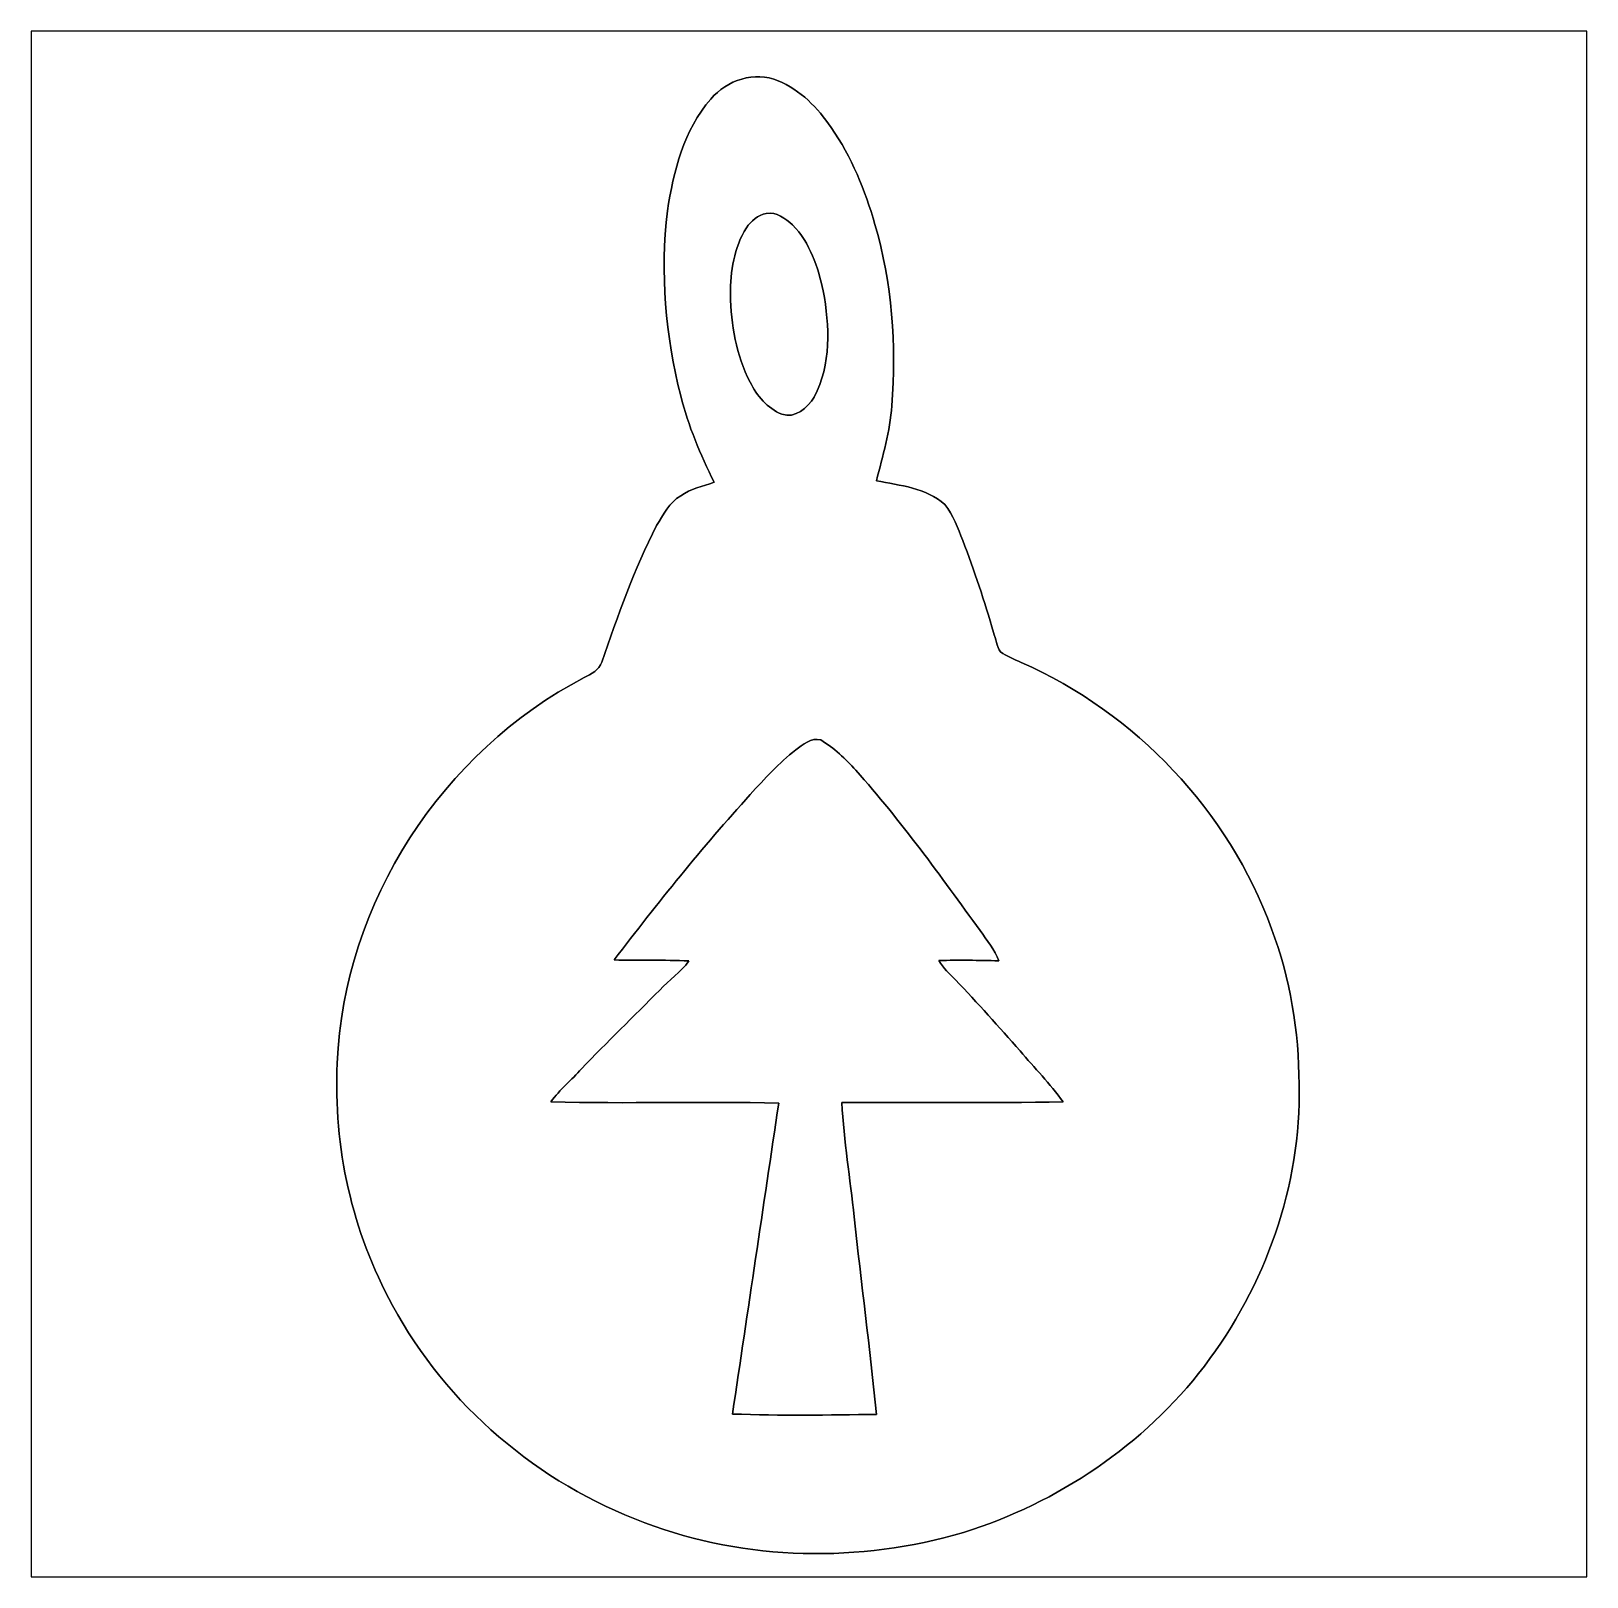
# Model space of a CAD drawing. Header units: centimetres. Extents: x -16.8 to 16.8, y -16.7 to 16.7.
import ezdxf

# ---------------------------------------------------------------- set-up
doc = ezdxf.new("R2010")
doc.units = ezdxf.units.CM
doc.header["$MEASUREMENT"] = 0
doc.layers.add('Layer 1', color=7, linetype='Continuous')

msp = doc.modelspace()

# ---------------------------------------------------------------- linework, layer by layer
at = {"layer": 'Layer 1', "color": 7}
for points, knots in [([(-16.77458, 16.66875), (-16.77458, 16.66875), (16.77458, 16.66875), (16.77458, 16.66875), (16.77458, 16.66875), (16.77458, 16.66875), (16.77458, -16.66875), (16.77458, -16.66875), (16.77458, -16.66875), (16.77458, -16.66875), (-16.77458, -16.66875), (-16.77458, -16.66875), (-16.77458, -16.66875), (-16.77458, -16.66875), (-16.77458, 16.66875), (-16.77458, 16.66875), (-16.77458, 16.66875), (-16.77458, 16.66875), (-16.77458, 16.66875), (-16.77458, 16.66875)], [0, 0, 0, 0, 0.16666667, 0.16666667, 0.16666667, 0.16666667, 0.33333333, 0.33333333, 0.33333333, 0.33333333, 0.5, 0.5, 0.5, 0.5, 0.66666667, 0.66666667, 0.66666667, 0.66666667, 1, 1, 1, 1]), ([(-2.11737, 15.20437), (-2.70298, 14.5348), (-2.92135, 13.64615), (-3.05329, 12.78996), (-3.05329, 12.78996), (-3.21381, 11.45928), (-3.09457, 10.10038), (-2.76578, 8.80357), (-2.76578, 8.80357), (-2.60491, 8.1534), (-2.33927, 7.53745), (-2.04646, 6.93773), (-2.04646, 6.93773), (-2.29129, 6.85447), (-2.55376, 6.80156), (-2.76648, 6.64527), (-2.76648, 6.64527), (-3.01343, 6.50452), (-3.14466, 6.23676), (-3.28577, 6.00322), (-3.28577, 6.00322), (-3.76873, 5.0606), (-4.12538, 4.06012), (-4.47075, 3.06105), (-4.47075, 3.06105), (-4.52226, 2.88572), (-4.69583, 2.80141), (-4.84646, 2.72733), (-4.84646, 2.72733), (-7.9054, 1.13348), (-10.03864, -2.13254), (-10.17376, -5.59118), (-10.17376, -5.59118), (-10.25913, -7.39775), (-9.85344, -9.22761), (-8.98137, -10.81405), (-8.98137, -10.81405), (-7.81826, -12.96846), (-5.8353, -14.65474), (-3.54154, -15.5), (-3.54154, -15.5), (-1.35855, -16.32938), (1.09855, -16.3703), (3.33163, -15.71061), (3.33163, -15.71061), (5.37139, -15.0749), (7.22136, -13.82183), (8.52523, -12.12391), (8.52523, -12.12391), (9.84179, -10.39601), (10.61367, -8.23101), (10.56922, -6.05014), (10.56922, -6.05014), (10.56358, -4.9082), (10.3819, -3.76061), (9.97514, -2.69099), (9.97514, -2.69099), (9.0491, -0.15099), (7.04532, 1.96462), (4.57412, 3.05435), (4.57412, 3.05435), (4.42136, 3.12244), (4.26473, 3.18523), (4.12644, 3.27978), (4.12644, 3.27978), (4.04601, 3.40536), (4.02837, 3.56023), (3.97792, 3.69817), (3.97792, 3.69817), (3.78777, 4.36986), (3.5627, 5.03061), (3.31717, 5.6836), (3.31717, 5.6836), (3.21134, 5.95207), (3.11397, 6.23147), (2.92735, 6.45654), (2.92735, 6.45654), (2.52765, 6.82237), (1.96215, 6.86682), (1.45556, 6.97265), (1.45556, 6.97265), (1.58679, 7.50676), (1.74731, 8.03734), (1.78788, 8.58837), (1.78788, 8.58837), (1.8856, 9.9), (1.79246, 11.23491), (1.42205, 12.50068), (1.42205, 12.50068), (1.20474, 13.23411), (0.92534, 13.96224), (0.4766, 14.58771), (0.4766, 14.58771), (0.19438, 15.01422), (-0.18768, 15.39663), (-0.66358, 15.59807), (-0.66358, 15.59807), (-1.1744, 15.81503), (-1.76918, 15.61147), (-2.11737, 15.20437)], [0, 0, 0, 0, 0.03846154, 0.03846154, 0.03846154, 0.03846154, 0.07692308, 0.07692308, 0.07692308, 0.07692308, 0.11538462, 0.11538462, 0.11538462, 0.11538462, 0.15384615, 0.15384615, 0.15384615, 0.15384615, 0.19230769, 0.19230769, 0.19230769, 0.19230769, 0.23076923, 0.23076923, 0.23076923, 0.23076923, 0.26923077, 0.26923077, 0.26923077, 0.26923077, 0.30769231, 0.30769231, 0.30769231, 0.30769231, 0.34615385, 0.34615385, 0.34615385, 0.34615385, 0.38461538, 0.38461538, 0.38461538, 0.38461538, 0.42307692, 0.42307692, 0.42307692, 0.42307692, 0.46153846, 0.46153846, 0.46153846, 0.46153846, 0.5, 0.5, 0.5, 0.5, 0.53846154, 0.53846154, 0.53846154, 0.53846154, 0.57692308, 0.57692308, 0.57692308, 0.57692308, 0.61538462, 0.61538462, 0.61538462, 0.61538462, 0.65384615, 0.65384615, 0.65384615, 0.65384615, 0.69230769, 0.69230769, 0.69230769, 0.69230769, 0.73076923, 0.73076923, 0.73076923, 0.73076923, 0.76923077, 0.76923077, 0.76923077, 0.76923077, 0.80769231, 0.80769231, 0.80769231, 0.80769231, 0.84615385, 0.84615385, 0.84615385, 0.84615385, 0.88461538, 0.88461538, 0.88461538, 0.88461538, 0.92307692, 0.92307692, 0.92307692, 0.92307692, 1, 1, 1, 1]), ([(-0.9204, 12.73351), (-0.69497, 12.78043), (-0.51223, 12.62027), (-0.35313, 12.48833), (-0.35313, 12.48833), (0.02293, 12.10804), (0.19685, 11.57499), (0.30621, 11.06382), (0.30621, 11.06382), (0.44521, 10.30676), (0.48295, 9.47561), (0.11254, 8.77641), (0.11254, 8.77641), (-0.02858, 8.54322), (-0.29492, 8.30792), (-0.58773, 8.40458), (-0.58773, 8.40458), (-0.89288, 8.53722), (-1.12501, 8.80463), (-1.27071, 9.0992), (-1.27071, 9.0992), (-1.57233, 9.67916), (-1.67922, 10.34168), (-1.69616, 10.98903), (-1.69616, 10.98903), (-1.69298, 11.48362), (-1.61643, 12.00115), (-1.35114, 12.42801), (-1.35114, 12.42801), (-1.24425, 12.56877), (-1.10278, 12.70776), (-0.9204, 12.73351)], [0, 0, 0, 0, 0.11111111, 0.11111111, 0.11111111, 0.11111111, 0.22222222, 0.22222222, 0.22222222, 0.22222222, 0.33333333, 0.33333333, 0.33333333, 0.33333333, 0.44444444, 0.44444444, 0.44444444, 0.44444444, 0.55555556, 0.55555556, 0.55555556, 0.55555556, 0.66666667, 0.66666667, 0.66666667, 0.66666667, 0.77777778, 0.77777778, 0.77777778, 0.77777778, 1, 1, 1, 1]), ([(-0.2861, 1.16734), (-0.12982, 1.27212), (0.04233, 1.44357), (0.25224, 1.38112), (0.25224, 1.38112), (0.54116, 1.21144), (0.78528, 0.97437), (1.01036, 0.72778), (1.01036, 0.72778), (1.9812, -0.36301), (2.83633, -1.54905), (3.69006, -2.73156), (3.69006, -2.73156), (3.83575, -2.93899), (4.00438, -3.13972), (4.09046, -3.38208), (4.09046, -3.38208), (3.66148, -3.37256), (3.23215, -3.36268), (2.80317, -3.37714), (2.80317, -3.37714), (2.89207, -3.53801), (3.03107, -3.66113), (3.1563, -3.79307), (3.1563, -3.79307), (3.64067, -4.28625), (4.08799, -4.8133), (4.5533, -5.32377), (4.5533, -5.32377), (4.86022, -5.69207), (5.20241, -6.03215), (5.47864, -6.42514), (5.47864, -6.42514), (3.88761, -6.45548), (2.29623, -6.42867), (0.7052, -6.4389), (0.7052, -6.4389), (0.75424, -7.26475), (0.88794, -8.08355), (0.97331, -8.90623), (0.97331, -8.90623), (1.13065, -10.32581), (1.31022, -11.74327), (1.45768, -13.1639), (1.45768, -13.1639), (0.42263, -13.17943), (-0.61383, -13.19495), (-1.64818, -13.15579), (-1.64818, -13.15579), (-1.32115, -10.92024), (-0.98178, -8.68645), (-0.6537, -6.45125), (-0.6537, -6.45125), (-2.29059, -6.40927), (-3.92889, -6.47065), (-5.56542, -6.4202), (-5.56542, -6.4202), (-5.37316, -6.1595), (-5.12022, -5.95348), (-4.90608, -5.71182), (-4.90608, -5.71182), (-4.35539, -5.13433), (-3.78001, -4.58047), (-3.2198, -4.01214), (-3.2198, -4.01214), (-3.01519, -3.79801), (-2.76613, -3.62585), (-2.58939, -3.38561), (-2.58939, -3.38561), (-3.12596, -3.36162), (-3.66324, -3.3722), (-4.20017, -3.36303), (-4.20017, -3.36303), (-3.26954, -2.13572), (-2.29941, -0.93592), (-1.26541, 0.20638), (-1.26541, 0.20638), (-0.95956, 0.54645), (-0.64347, 0.88089), (-0.2861, 1.16734)], [0, 0, 0, 0, 0.04761905, 0.04761905, 0.04761905, 0.04761905, 0.0952381, 0.0952381, 0.0952381, 0.0952381, 0.14285714, 0.14285714, 0.14285714, 0.14285714, 0.19047619, 0.19047619, 0.19047619, 0.19047619, 0.23809524, 0.23809524, 0.23809524, 0.23809524, 0.28571429, 0.28571429, 0.28571429, 0.28571429, 0.33333333, 0.33333333, 0.33333333, 0.33333333, 0.38095238, 0.38095238, 0.38095238, 0.38095238, 0.42857143, 0.42857143, 0.42857143, 0.42857143, 0.47619048, 0.47619048, 0.47619048, 0.47619048, 0.52380952, 0.52380952, 0.52380952, 0.52380952, 0.57142857, 0.57142857, 0.57142857, 0.57142857, 0.61904762, 0.61904762, 0.61904762, 0.61904762, 0.66666667, 0.66666667, 0.66666667, 0.66666667, 0.71428571, 0.71428571, 0.71428571, 0.71428571, 0.76190476, 0.76190476, 0.76190476, 0.76190476, 0.80952381, 0.80952381, 0.80952381, 0.80952381, 0.85714286, 0.85714286, 0.85714286, 0.85714286, 0.9047619, 0.9047619, 0.9047619, 0.9047619, 1, 1, 1, 1])]:
    msp.add_open_spline(points, degree=3, knots=knots, dxfattribs=at)
at = {"layer": 'Layer 1', "color": 250}
for points, knots in [([(-2.11737, 15.20437), (-1.76918, 15.61147), (-1.1744, 15.81503), (-0.66358, 15.59807), (-0.66358, 15.59807), (-0.18768, 15.39663), (0.19438, 15.01422), (0.4766, 14.58771), (0.4766, 14.58771), (0.92534, 13.96224), (1.20474, 13.23411), (1.42205, 12.50068), (1.42205, 12.50068), (1.79246, 11.23491), (1.8856, 9.9), (1.78788, 8.58837), (1.78788, 8.58837), (1.74731, 8.03734), (1.58679, 7.50676), (1.45556, 6.97265), (1.45556, 6.97265), (1.96215, 6.86682), (2.52765, 6.82237), (2.92735, 6.45654), (2.92735, 6.45654), (3.11397, 6.23147), (3.21134, 5.95207), (3.31717, 5.6836), (3.31717, 5.6836), (3.5627, 5.03061), (3.78777, 4.36986), (3.97792, 3.69817), (3.97792, 3.69817), (4.02837, 3.56023), (4.04601, 3.40536), (4.12644, 3.27978), (4.12644, 3.27978), (4.26473, 3.18523), (4.42136, 3.12244), (4.57412, 3.05435), (4.57412, 3.05435), (7.04532, 1.96462), (9.0491, -0.15099), (9.97514, -2.69099), (9.97514, -2.69099), (10.3819, -3.76061), (10.56358, -4.9082), (10.56922, -6.05014), (10.56922, -6.05014), (10.61367, -8.23101), (9.84179, -10.39601), (8.52523, -12.12391), (8.52523, -12.12391), (7.22136, -13.82183), (5.37139, -15.0749), (3.33163, -15.71061), (3.33163, -15.71061), (1.09855, -16.3703), (-1.35855, -16.32938), (-3.54154, -15.5), (-3.54154, -15.5), (-5.8353, -14.65474), (-7.81826, -12.96846), (-8.98137, -10.81405), (-8.98137, -10.81405), (-9.85344, -9.22761), (-10.25913, -7.39775), (-10.17376, -5.59118), (-10.17376, -5.59118), (-10.03864, -2.13254), (-7.9054, 1.13348), (-4.84646, 2.72733), (-4.84646, 2.72733), (-4.69583, 2.80141), (-4.52226, 2.88572), (-4.47075, 3.06105), (-4.47075, 3.06105), (-4.12538, 4.06012), (-3.76873, 5.0606), (-3.28577, 6.00322), (-3.28577, 6.00322), (-3.14466, 6.23676), (-3.01343, 6.50452), (-2.76648, 6.64527), (-2.76648, 6.64527), (-2.55376, 6.80156), (-2.29129, 6.85447), (-2.04646, 6.93773), (-2.04646, 6.93773), (-2.33927, 7.53745), (-2.60491, 8.1534), (-2.76578, 8.80357), (-2.76578, 8.80357), (-3.09457, 10.10038), (-3.21381, 11.45928), (-3.05329, 12.78996), (-3.05329, 12.78996), (-2.92135, 13.64615), (-2.70298, 14.5348), (-2.11737, 15.20437), (-2.11737, 15.20437), (-2.11737, 15.20437), (-2.11737, 15.20437), (-2.11737, 15.20437)], [0, 0, 0, 0, 0.03703704, 0.03703704, 0.03703704, 0.03703704, 0.07407407, 0.07407407, 0.07407407, 0.07407407, 0.11111111, 0.11111111, 0.11111111, 0.11111111, 0.14814815, 0.14814815, 0.14814815, 0.14814815, 0.18518519, 0.18518519, 0.18518519, 0.18518519, 0.22222222, 0.22222222, 0.22222222, 0.22222222, 0.25925926, 0.25925926, 0.25925926, 0.25925926, 0.2962963, 0.2962963, 0.2962963, 0.2962963, 0.33333333, 0.33333333, 0.33333333, 0.33333333, 0.37037037, 0.37037037, 0.37037037, 0.37037037, 0.40740741, 0.40740741, 0.40740741, 0.40740741, 0.44444444, 0.44444444, 0.44444444, 0.44444444, 0.48148148, 0.48148148, 0.48148148, 0.48148148, 0.51851852, 0.51851852, 0.51851852, 0.51851852, 0.55555556, 0.55555556, 0.55555556, 0.55555556, 0.59259259, 0.59259259, 0.59259259, 0.59259259, 0.62962963, 0.62962963, 0.62962963, 0.62962963, 0.66666667, 0.66666667, 0.66666667, 0.66666667, 0.7037037, 0.7037037, 0.7037037, 0.7037037, 0.74074074, 0.74074074, 0.74074074, 0.74074074, 0.77777778, 0.77777778, 0.77777778, 0.77777778, 0.81481481, 0.81481481, 0.81481481, 0.81481481, 0.85185185, 0.85185185, 0.85185185, 0.85185185, 0.88888889, 0.88888889, 0.88888889, 0.88888889, 0.92592593, 0.92592593, 0.92592593, 0.92592593, 1, 1, 1, 1]), ([(-0.9204, 12.73351), (-1.10278, 12.70776), (-1.24425, 12.56877), (-1.35114, 12.42801), (-1.35114, 12.42801), (-1.61643, 12.00115), (-1.69298, 11.48362), (-1.69616, 10.98903), (-1.69616, 10.98903), (-1.67922, 10.34168), (-1.57233, 9.67916), (-1.27071, 9.0992), (-1.27071, 9.0992), (-1.12501, 8.80463), (-0.89288, 8.53722), (-0.58773, 8.40458), (-0.58773, 8.40458), (-0.29492, 8.30792), (-0.02858, 8.54322), (0.11254, 8.77641), (0.11254, 8.77641), (0.48295, 9.47561), (0.44521, 10.30676), (0.30621, 11.06382), (0.30621, 11.06382), (0.19685, 11.57499), (0.02293, 12.10804), (-0.35313, 12.48833), (-0.35313, 12.48833), (-0.51223, 12.62027), (-0.69497, 12.78043), (-0.9204, 12.73351), (-0.9204, 12.73351), (-0.9204, 12.73351), (-0.9204, 12.73351), (-0.9204, 12.73351)], [0, 0, 0, 0, 0.1, 0.1, 0.1, 0.1, 0.2, 0.2, 0.2, 0.2, 0.3, 0.3, 0.3, 0.3, 0.4, 0.4, 0.4, 0.4, 0.5, 0.5, 0.5, 0.5, 0.6, 0.6, 0.6, 0.6, 0.7, 0.7, 0.7, 0.7, 0.8, 0.8, 0.8, 0.8, 1, 1, 1, 1]), ([(-0.2861, 1.16734), (-0.64347, 0.88089), (-0.95956, 0.54645), (-1.26541, 0.20638), (-1.26541, 0.20638), (-2.29941, -0.93592), (-3.26954, -2.13572), (-4.20017, -3.36303), (-4.20017, -3.36303), (-3.66324, -3.3722), (-3.12596, -3.36162), (-2.58939, -3.38561), (-2.58939, -3.38561), (-2.76613, -3.62585), (-3.01519, -3.79801), (-3.2198, -4.01214), (-3.2198, -4.01214), (-3.78001, -4.58047), (-4.35539, -5.13433), (-4.90608, -5.71182), (-4.90608, -5.71182), (-5.12022, -5.95348), (-5.37316, -6.1595), (-5.56542, -6.4202), (-5.56542, -6.4202), (-3.92889, -6.47065), (-2.29059, -6.40927), (-0.6537, -6.45125), (-0.6537, -6.45125), (-0.98178, -8.68645), (-1.32115, -10.92024), (-1.64818, -13.15579), (-1.64818, -13.15579), (-0.61383, -13.19495), (0.42263, -13.17943), (1.45768, -13.1639), (1.45768, -13.1639), (1.31022, -11.74327), (1.13065, -10.32581), (0.97331, -8.90623), (0.97331, -8.90623), (0.88794, -8.08355), (0.75424, -7.26475), (0.7052, -6.4389), (0.7052, -6.4389), (2.29623, -6.42867), (3.88761, -6.45548), (5.47864, -6.42514), (5.47864, -6.42514), (5.20241, -6.03215), (4.86022, -5.69207), (4.5533, -5.32377), (4.5533, -5.32377), (4.08799, -4.8133), (3.64067, -4.28625), (3.1563, -3.79307), (3.1563, -3.79307), (3.03107, -3.66113), (2.89207, -3.53801), (2.80317, -3.37714), (2.80317, -3.37714), (3.23215, -3.36268), (3.66148, -3.37256), (4.09046, -3.38208), (4.09046, -3.38208), (4.00438, -3.13972), (3.83575, -2.93899), (3.69006, -2.73156), (3.69006, -2.73156), (2.83633, -1.54905), (1.9812, -0.36301), (1.01036, 0.72778), (1.01036, 0.72778), (0.78528, 0.97437), (0.54116, 1.21144), (0.25224, 1.38112), (0.25224, 1.38112), (0.04233, 1.44357), (-0.12982, 1.27212), (-0.2861, 1.16734)], [0, 0, 0, 0, 0.04761905, 0.04761905, 0.04761905, 0.04761905, 0.0952381, 0.0952381, 0.0952381, 0.0952381, 0.14285714, 0.14285714, 0.14285714, 0.14285714, 0.19047619, 0.19047619, 0.19047619, 0.19047619, 0.23809524, 0.23809524, 0.23809524, 0.23809524, 0.28571429, 0.28571429, 0.28571429, 0.28571429, 0.33333333, 0.33333333, 0.33333333, 0.33333333, 0.38095238, 0.38095238, 0.38095238, 0.38095238, 0.42857143, 0.42857143, 0.42857143, 0.42857143, 0.47619048, 0.47619048, 0.47619048, 0.47619048, 0.52380952, 0.52380952, 0.52380952, 0.52380952, 0.57142857, 0.57142857, 0.57142857, 0.57142857, 0.61904762, 0.61904762, 0.61904762, 0.61904762, 0.66666667, 0.66666667, 0.66666667, 0.66666667, 0.71428571, 0.71428571, 0.71428571, 0.71428571, 0.76190476, 0.76190476, 0.76190476, 0.76190476, 0.80952381, 0.80952381, 0.80952381, 0.80952381, 0.85714286, 0.85714286, 0.85714286, 0.85714286, 0.9047619, 0.9047619, 0.9047619, 0.9047619, 1, 1, 1, 1])]:
    msp.add_open_spline(points, degree=3, knots=knots, dxfattribs=at)

doc.saveas('drawing.dxf')
